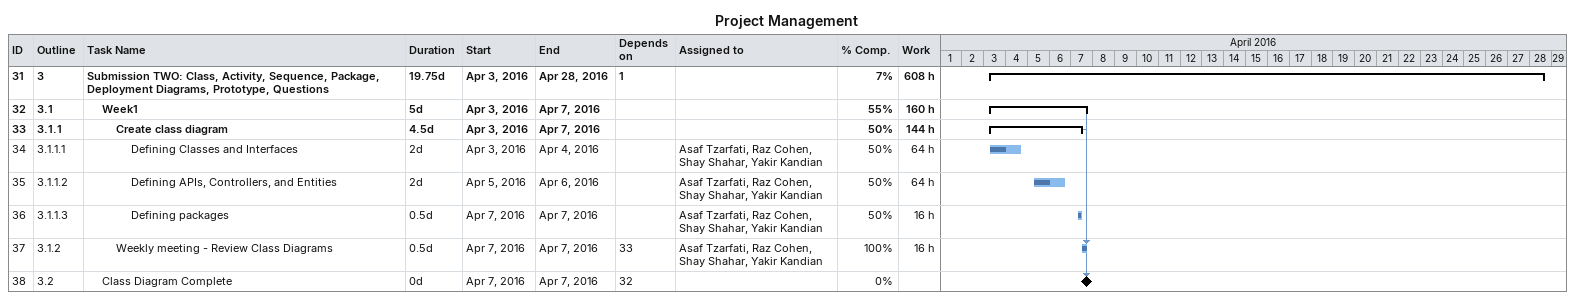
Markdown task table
Project Management

| ID | WBS | Task | Duration | Start | Finish | Predecessors | Resources | % complete | Work (h) |
|---|---|---|---|---|---|---|---|---|---|
| 31 | 3 | **Submission TWO: Class, Activity, Sequence, Package, Deployment Diagrams, Prototype, Questions** | 19.75d | 2016-04-03 | 2016-04-28 | 1 |  | 7 | 608 |
| 32 | 3.1 | **Week1** | 5d | 2016-04-03 | 2016-04-07 |  |  | 55 | 160 |
| 33 | 3.1.1 | **Create class diagram** | 4.5d | 2016-04-03 | 2016-04-07 |  |  | 50 | 144 |
| 34 | 3.1.1.1 | Defining Classes and Interfaces | 2d | 2016-04-03 | 2016-04-04 |  | Asaf Tzarfati, Raz Cohen, Shay Shahar, Yakir Kandian | 50 | 64 |
| 35 | 3.1.1.2 | Defining APIs, Controllers, and Entities | 2d | 2016-04-05 | 2016-04-06 |  | Asaf Tzarfati, Raz Cohen, Shay Shahar, Yakir Kandian | 50 | 64 |
| 36 | 3.1.1.3 | Defining packages | 0.5d | 2016-04-07 | 2016-04-07 |  | Asaf Tzarfati, Raz Cohen, Shay Shahar, Yakir Kandian | 50 | 16 |
| 37 | 3.1.2 | Weekly meeting - Review Class Diagrams | 0.5d | 2016-04-07 | 2016-04-07 | 33 | Asaf Tzarfati, Raz Cohen, Shay Shahar, Yakir Kandian | 100 | 16 |
| 38 | 3.2 | Class Diagram Complete | 0d | 2016-04-07 | 2016-04-07 | 32 |  | 0 |  |
